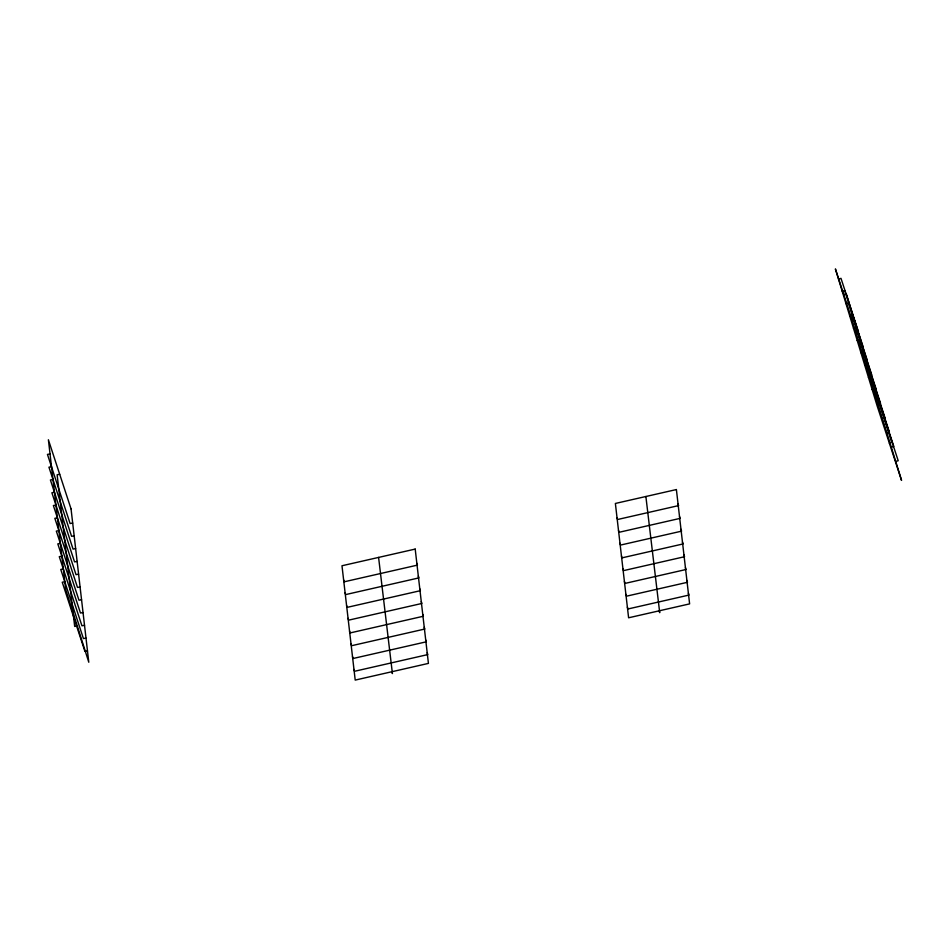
<?xml version="1.0" encoding="UTF-8"?>
<svg xmlns="http://www.w3.org/2000/svg" width="949" height="949" viewBox="0 0 949 949"><rect width="100%" height="100%" fill="white"/><g stroke="black" fill="none" stroke-linecap="round" stroke-linejoin="round"><path stroke-width="1.42" d="M838.513 279.16L840.98 278.342L858.465 331.699L855.998 332.518M842.249 291.426L844.717 290.608L862.878 346.029L860.411 346.848M843.815 294.617L846.283 293.799L891.811 442.329L889.343 443.147M845.986 303.692L848.453 302.873L867.291 360.371L864.824 361.178M849.723 315.958L852.19 315.139L871.716 374.701L869.237 375.519M853.459 328.224L855.927 327.405L876.129 389.043L873.661 389.849M857.196 340.489L859.664 339.671L880.542 403.372L878.074 404.191M860.933 352.755L863.412 351.937L884.966 417.702L882.487 418.521M864.681 365.021L867.149 364.202L889.379 432.044L886.912 432.863M868.418 377.287L870.885 376.48L893.792 446.374L891.325 447.193M872.155 389.553L874.622 388.746L898.205 460.716L895.737 461.534M50.036 453.954L47.45 454.405L70.107 523.528L72.693 523.077M51.519 466.742L48.933 467.181L71.59 536.304L74.176 535.853M59.716 474.31L57.13 474.761L74.686 626.435L77.272 625.984M52.99 479.518L50.404 479.969L73.061 549.091L75.647 548.641M54.473 492.306L51.887 492.745L74.544 561.867L77.13 561.417M55.955 505.082L53.369 505.532L76.027 574.655L78.613 574.204M57.426 517.869L54.84 518.308L77.498 587.431L80.084 586.98M58.909 530.645L56.323 531.096L78.981 600.219L81.567 599.768M60.392 543.433L57.806 543.872L80.463 612.995L83.049 612.544M61.863 556.209L59.277 556.66L81.934 625.782L84.52 625.332M63.346 568.997L60.76 569.436L83.417 638.558L86.003 638.108M64.829 581.773L62.243 582.223L84.9 651.346L87.486 650.895M678.025 503.753L678.63 505.592L617.621 519.494L617.028 517.656M679.508 516.541L680.113 518.379L619.104 532.282L618.499 530.444M680.991 529.317L681.584 531.155L620.587 545.058L619.982 543.219M682.461 542.104L683.066 543.943L622.058 557.846L621.465 556.007M683.944 554.88L684.549 556.719L623.54 570.622L622.935 568.783M685.427 567.668L686.02 569.507L625.023 583.41L624.418 581.571M686.898 580.444L687.503 582.283L626.494 596.186L625.901 594.347M688.381 593.232L688.986 595.07L627.977 608.973L627.372 607.135M645.878 496.505L659.709 612.674L659.104 610.836M416.836 563.279L417.441 565.118L344.238 581.796L343.633 579.958M418.319 576.055L418.924 577.894L345.709 594.584L345.116 592.745M419.79 588.843L420.395 590.681L347.192 607.36L346.587 605.521M421.273 601.619L421.878 603.457L348.674 620.148L348.069 618.309M422.756 614.406L423.361 616.245L350.145 632.924L349.552 631.085M424.227 627.182L424.832 629.021L351.628 645.711L351.023 643.873M425.71 639.97L426.315 641.809L353.111 658.487L352.506 656.649M427.192 652.746L427.797 654.585L354.582 671.275L353.989 669.436M378.592 557.419L392.423 673.576L391.818 671.738M415.199 549.08L341.984 565.758L355.211 680.089L428.426 663.398L415.199 549.08M676.388 489.554L615.379 503.456L628.606 617.787L689.615 603.884L676.388 489.554M852.238 320.311L835.393 268.911L877.137 405.899L901.55 480.384L852.238 320.311M71.045 508.878L48.387 439.755L65.742 589.732L88.791 662.248L71.045 508.878"/></g></svg>
